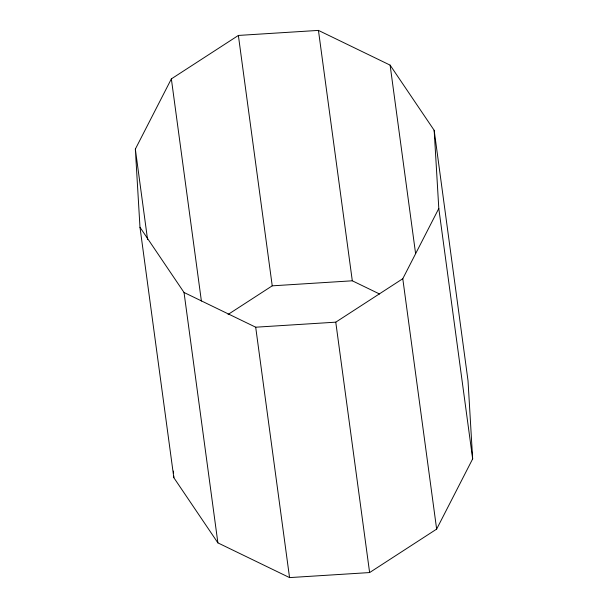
<?xml version="1.0" encoding="UTF-8"?>
<svg xmlns="http://www.w3.org/2000/svg" width="608" height="608" viewBox="0 0 608 608"><rect width="100%" height="100%" fill="white"/><g stroke="black" fill="none" stroke-linecap="round" stroke-linejoin="round"><path stroke-width="0.91" d="M135.341 149.112L171.357 78.888L238.382 35.439L318.448 30.4L390.108 65.124L434.165 130.31L468.016 380.707L472.659 458.888L436.643 529.112L369.618 572.561L289.552 577.6L217.892 542.876L173.835 477.69L139.984 227.293L135.341 149.112L147.562 239.484M139.984 227.293L184.034 292.478L255.694 327.203L335.768 322.164L402.785 278.715L438.801 208.491L434.165 130.31M228.076 314.465L272.232 285.836L352.306 280.797L379.605 294.021M438.801 208.491L472.659 458.888M390.108 65.124L415.568 253.392M402.785 278.715L436.643 529.112M318.448 30.4L352.306 280.797M335.768 322.164L369.618 572.561M238.382 35.439L272.232 285.836M255.694 327.203L289.552 577.6M171.357 78.888L201.392 301.044M184.034 292.478L217.892 542.876M173.447 471.094L173.554 472.978M173.721 475.806L173.835 477.69"/></g></svg>
